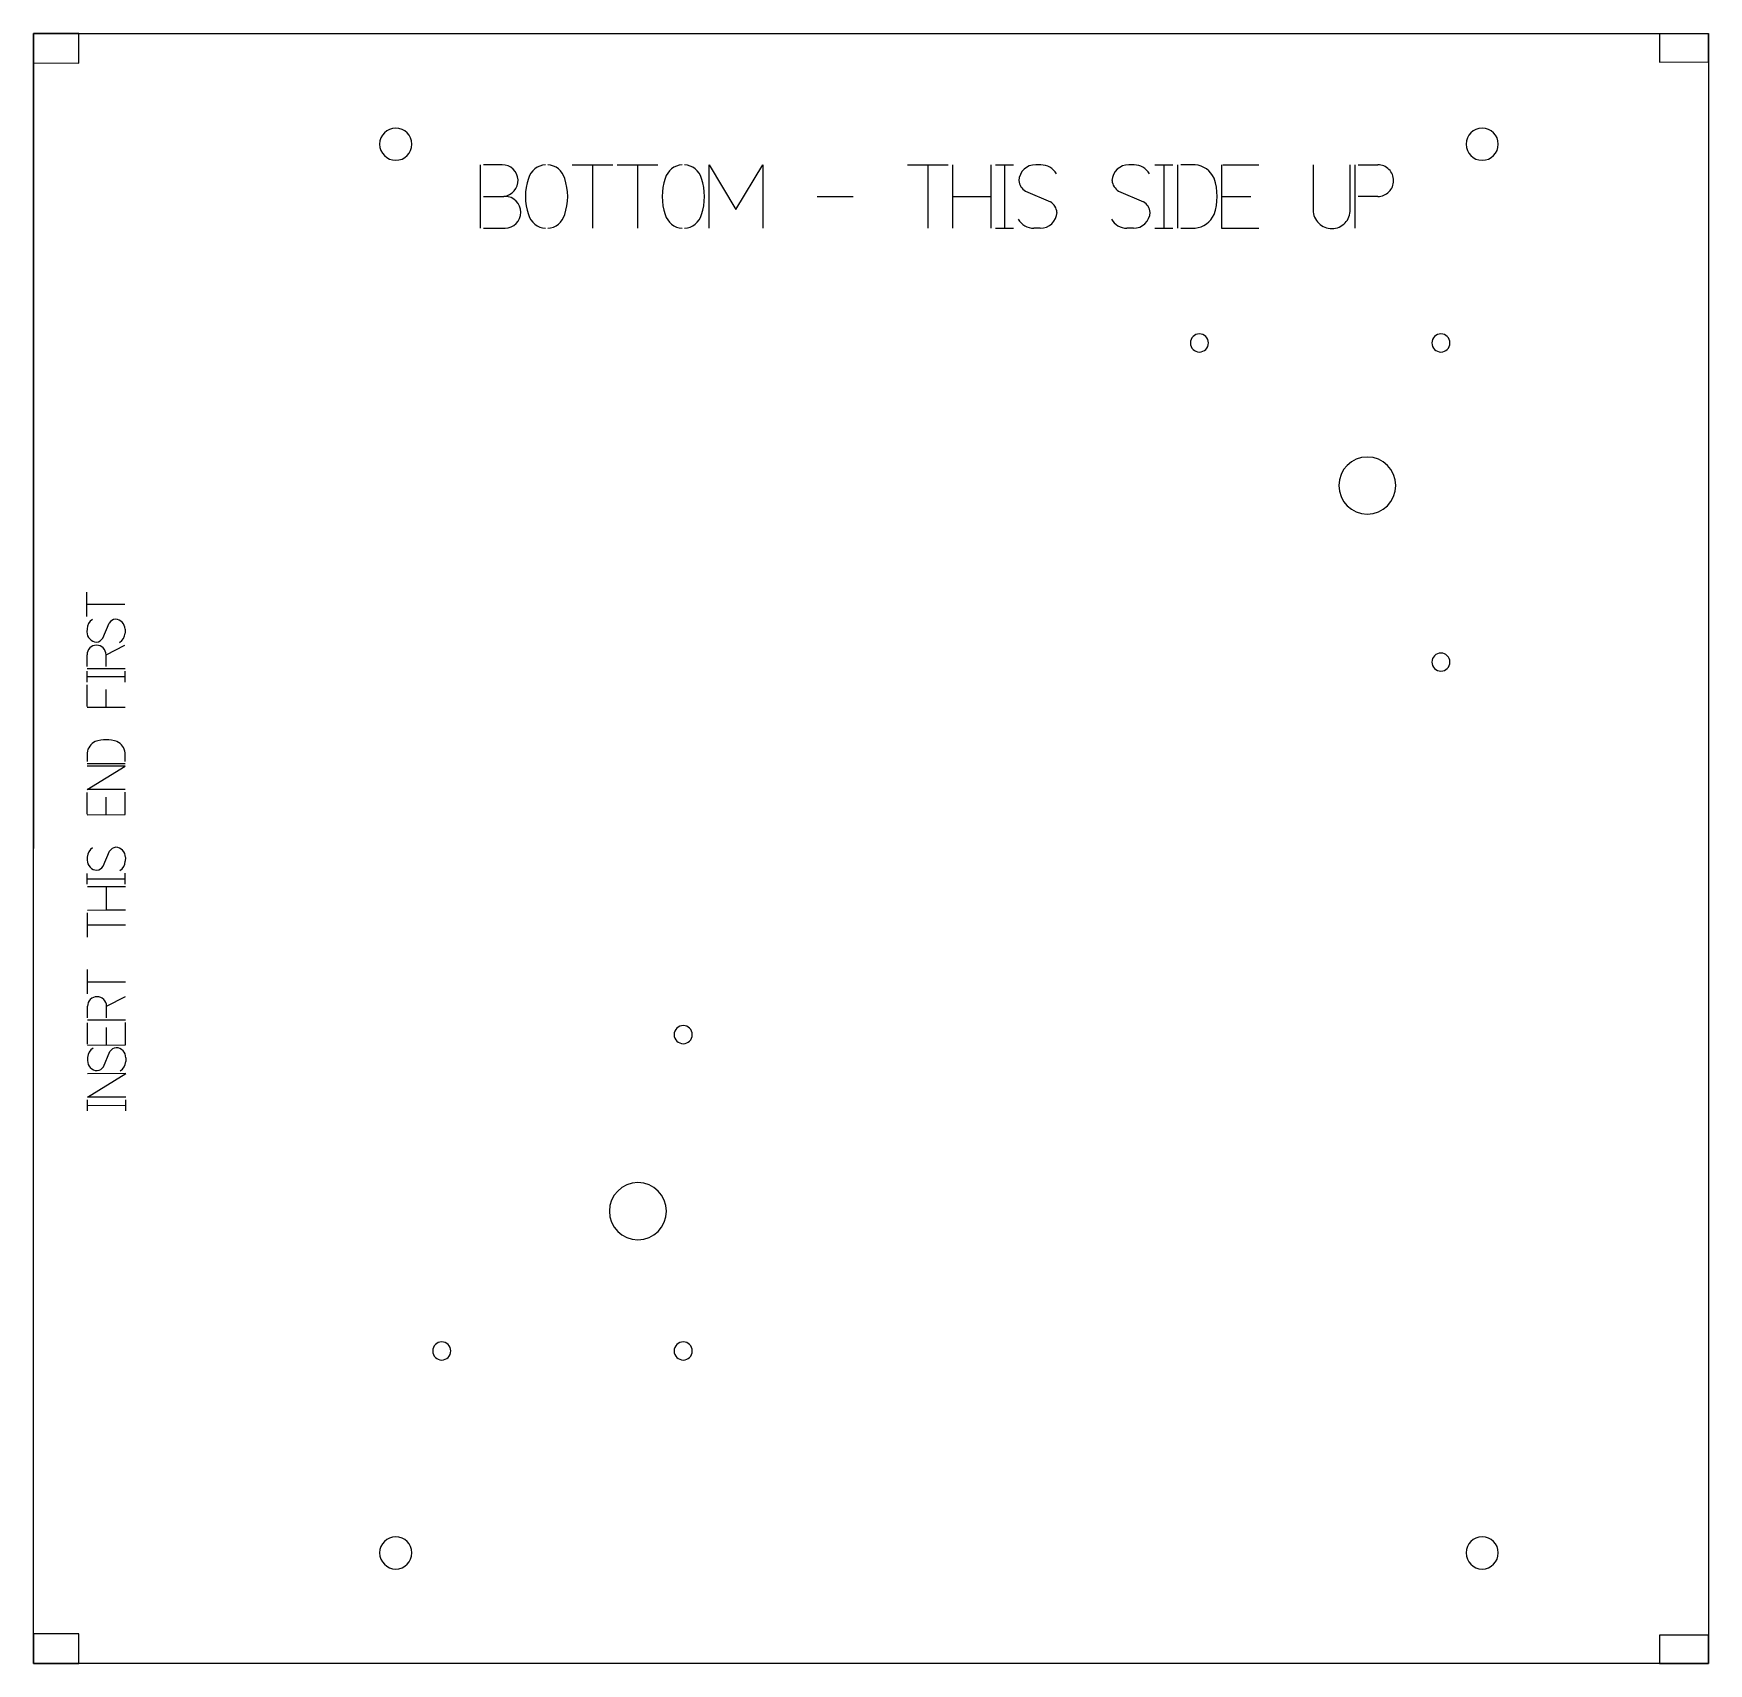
# Model space of a CAD drawing. Extents: x 0 to 18.5, y 0 to 18.
import ezdxf

# ---------------------------------------------------------------- set-up
doc = ezdxf.new("R2010")
doc.units = 0
for name, color, linetype in [('1', 7, 'CONTINUOUS'), ('6', 7, 'CONTINUOUS'), ('7', 7, 'CONTINUOUS')]:
    doc.layers.add(name, color=color, linetype=linetype)

msp = doc.modelspace()

# ---------------------------------------------------------------- linework, layer by layer
at = {"layer": '1', "color": 1, "linetype": 'CONTINUOUS'}
for p, q in [((0.508, 17.999), (0.008, 18)), ((0.008, 18), (0.008, 17.674)), ((0.008, -0.002), (0.008, 17.998)), ((0.008, 17.998), (18.508, 17.998)), ((0.008, 17.998), (0.008, 8.998)), ((0.508, 17.673), (0.508, 17.999)), ((18.508, 17.997), (17.968, 17.996)), ((17.968, 17.996), (17.968, 17.684)), ((18.508, 17.998), (18.508, -0.002)), ((18.508, 17.685), (18.508, 17.997)), ((0.008, 17.674), (0.508, 17.673)), ((17.968, 17.684), (18.508, 17.685)), ((0.507, 0.324), (0.007, 0.324)), ((0.007, 0.324), (0.008, -0.002)), ((0.508, -0.002), (0.507, 0.324)), ((18.507, 0.31), (17.967, 0.31)), ((17.967, 0.31), (17.968, -0.002)), ((18.508, -0.002), (18.507, 0.31)), ((18.508, -0.002), (0.008, -0.002)), ((0.008, -0.002), (0.508, -0.002)), ((17.968, -0.002), (18.508, -0.002))]:
    msp.add_line(p, q, dxfattribs=at)
for centre, radius, start, end in [((4.008, 16.777), 0.178, 90, 270), ((4.008, 16.777), 0.178, 270, 90), ((16.008, 16.777), 0.178, 90, 270), ((16.008, 16.777), 0.178, 270, 90), ((12.885, 14.582), 0.1, 90, 270), ((12.885, 14.582), 0.1, 270, 90), ((15.552, 14.582), 0.1, 90, 270), ((15.552, 14.582), 0.1, 270, 90), ((15.552, 11.057), 0.1, 90, 270), ((15.552, 11.057), 0.1, 270, 90), ((7.183, 6.943), 0.1, 90, 270), ((7.183, 6.943), 0.1, 270, 90), ((4.516, 3.449), 0.1, 90, 270), ((4.516, 3.449), 0.1, 270, 90), ((7.183, 3.449), 0.1, 90, 270), ((7.183, 3.449), 0.1, 270, 90), ((4.008, 1.219), 0.178, 90, 270), ((4.008, 1.219), 0.178, 270, 90), ((16.008, 1.219), 0.178, 90, 270), ((16.008, 1.219), 0.178, 270, 90)]:
    msp.add_arc(centre, radius, start, end, dxfattribs=at)
at = {"layer": '6', "color": 6, "linetype": 'CONTINUOUS'}
for p, q in [((4.942, 16.55), (4.942, 15.851)), ((5.184, 16.55), (4.979, 16.55)), ((5.957, 16.55), (6.18, 16.55)), ((6.18, 16.55), (6.18, 15.85)), ((6.18, 16.55), (6.404, 16.55)), ((6.454, 16.55), (6.678, 16.55)), ((6.678, 16.55), (6.678, 15.85)), ((6.678, 16.55), (6.902, 16.55)), ((7.471, 15.85), (7.471, 16.55)), ((7.471, 16.55), (7.766, 16.055)), ((7.766, 16.055), (8.061, 16.55)), ((8.061, 16.55), (8.061, 15.85)), ((9.661, 16.55), (9.884, 16.55)), ((9.884, 16.55), (9.884, 15.85)), ((9.884, 16.55), (10.108, 16.55)), ((10.158, 16.55), (10.158, 16.2)), ((10.583, 16.2), (10.583, 16.55)), ((10.633, 16.55), (10.733, 16.55)), ((10.733, 16.55), (10.833, 16.55)), ((10.733, 16.55), (10.733, 15.85)), ((11.133, 16.549), (11.077, 16.55)), ((12.162, 16.549), (12.106, 16.55)), ((12.391, 16.55), (12.491, 16.55)), ((12.491, 16.55), (12.591, 16.55)), ((12.491, 16.55), (12.491, 15.85)), ((12.641, 16.55), (12.641, 15.85)), ((12.836, 16.55), (12.679, 16.55)), ((13.13, 16.55), (13.13, 15.85)), ((13.142, 16.55), (13.142, 16.55)), ((13.142, 16.55), (13.541, 16.55)), ((14.141, 16.55), (14.141, 16.05)), ((14.551, 16.055), (14.551, 16.55)), ((14.601, 16.55), (14.601, 15.85)), ((14.638, 16.55), (14.855, 16.55)), ((4.979, 16.201), (5.202, 16.201)), ((5.215, 16.201), (5.202, 16.201)), ((8.661, 16.2), (9.061, 16.2)), ((10.158, 16.2), (10.158, 15.85)), ((10.158, 16.2), (10.583, 16.2)), ((10.583, 15.85), (10.583, 16.2)), ((10.963, 16.258), (11.239, 16.14)), ((11.992, 16.258), (12.268, 16.14)), ((13.13, 16.2), (13.451, 16.2)), ((14.854, 16.2), (14.638, 16.2)), ((4.979, 15.851), (5.215, 15.851)), ((10.633, 15.85), (10.733, 15.85)), ((10.733, 15.85), (10.833, 15.85)), ((11.126, 15.849), (11.055, 15.849)), ((12.155, 15.849), (12.084, 15.849)), ((12.391, 15.85), (12.491, 15.85)), ((12.491, 15.85), (12.591, 15.85)), ((12.679, 15.85), (12.836, 15.85)), ((13.13, 15.85), (13.541, 15.85))]:
    msp.add_line(p, q, dxfattribs=at)
for centre, radius, start, end in [((5.184, 16.375), 0.175, 275.7176, 90), ((5.674, 16.342), 0.208, 93.4425, 164.098), ((5.674, 16.342), 0.208, 15.9021, 86.5576), ((7.185, 16.342), 0.208, 93.4425, 164.098), ((7.185, 16.342), 0.208, 15.9021, 86.5576), ((11.074, 16.366), 0.184, 89.2985, 177.3507), ((11.131, 16.347), 0.202, 30.522, 89.2985), ((12.103, 16.366), 0.184, 89.2985, 177.3507), ((12.16, 16.347), 0.202, 30.522, 89.2985), ((12.812, 16.294), 0.257, 24.3869, 84.6175), ((14.855, 16.375), 0.175, 359.9956, 90), ((6.064, 16.199), 0.624, 161.2941, 198.7059), ((5.283, 16.199), 0.624, 341.2941, 18.7059), ((7.575, 16.199), 0.624, 161.2941, 198.7059), ((6.794, 16.199), 0.624, 341.2941, 18.7059), ((11.04, 16.388), 0.15, 185.1823, 239.3448), ((12.069, 16.388), 0.15, 185.1823, 239.3448), ((12.456, 16.2), 0.624, 341.2941, 18.7059), ((14.855, 16.375), 0.175, 269.9912, 359.9956), ((5.215, 16.026), 0.175, 270, 89.9819), ((11.162, 16.011), 0.15, 5.1822, 59.3448), ((12.191, 16.011), 0.15, 5.1822, 59.3448), ((5.674, 16.056), 0.208, 195.9021, 266.5576), ((5.674, 16.056), 0.208, 273.4425, 344.098), ((7.185, 16.056), 0.208, 195.9021, 266.5576), ((7.185, 16.056), 0.208, 273.4425, 344.098), ((11.057, 16.051), 0.202, 210.522, 269.4411), ((11.128, 16.033), 0.184, 269.4411, 357.3507), ((12.086, 16.051), 0.202, 210.522, 269.4411), ((12.157, 16.033), 0.184, 269.4411, 357.3507), ((12.812, 16.106), 0.257, 275.3825, 335.6132), ((14.346, 16.05), 0.205, 180.1397, 270.6987), ((14.346, 16.05), 0.205, 270.6987, 1.2577)]:
    msp.add_arc(centre, radius, start, end, dxfattribs=at)
at = {"layer": '7', "color": 7, "linetype": 'CONTINUOUS'}
for p, q in [((0.597, 11.696), (0.597, 11.83)), ((0.597, 11.561), (0.597, 11.696)), ((0.597, 11.696), (1.017, 11.696)), ((0.772, 11.322), (0.843, 11.488)), ((0.598, 11.424), (0.597, 11.39)), ((1.018, 11.421), (1.018, 11.378)), ((0.598, 11.009), (0.598, 11.139)), ((0.808, 11.139), (1.017, 11.245)), ((0.808, 11.009), (0.808, 11.139)), ((0.598, 10.987), (1.018, 10.987)), ((0.598, 10.897), (0.598, 10.957)), ((1.018, 10.897), (1.018, 10.957)), ((0.598, 10.837), (0.598, 10.897)), ((0.598, 10.897), (1.018, 10.897)), ((0.598, 10.568), (0.598, 10.807)), ((0.808, 10.561), (0.808, 10.753)), ((1.018, 10.837), (1.018, 10.897)), ((0.598, 10.56), (0.808, 10.561)), ((0.808, 10.561), (1.018, 10.561)), ((0.599, 10.054), (0.599, 9.96)), ((1.019, 9.96), (1.019, 10.055)), ((0.599, 9.937), (1.019, 9.938)), ((1.019, 9.908), (0.599, 9.907)), ((0.6, 9.65), (1.019, 9.908)), ((1.02, 9.65), (0.6, 9.65)), ((0.6, 9.379), (0.6, 9.618)), ((0.81, 9.372), (0.81, 9.565)), ((1.02, 9.373), (1.02, 9.619)), ((0.6, 9.379), (0.6, 9.379)), ((0.6, 9.372), (1.02, 9.373)), ((0.601, 8.905), (0.601, 8.87)), ((0.776, 8.803), (0.847, 8.968)), ((1.022, 8.901), (1.021, 8.858)), ((0.601, 8.664), (0.601, 8.724)), ((1.021, 8.665), (1.021, 8.725)), ((0.601, 8.664), (1.021, 8.665)), ((0.601, 8.604), (0.601, 8.664)), ((0.812, 8.575), (0.602, 8.574)), ((0.812, 8.32), (0.812, 8.575)), ((1.022, 8.575), (0.812, 8.575)), ((1.021, 8.605), (1.021, 8.665)), ((0.602, 8.319), (0.812, 8.32)), ((0.602, 8.155), (0.602, 8.289)), ((0.602, 8.155), (1.022, 8.156)), ((0.602, 8.021), (0.602, 8.155)), ((0.812, 8.32), (1.022, 8.32)), ((0.603, 7.527), (0.603, 7.661)), ((0.603, 7.392), (0.603, 7.527)), ((0.603, 7.527), (1.023, 7.527)), ((0.604, 7.127), (0.604, 7.257)), ((0.814, 7.258), (1.023, 7.363)), ((0.814, 7.128), (0.814, 7.258)), ((0.604, 7.105), (1.024, 7.106)), ((0.604, 6.836), (0.604, 7.075)), ((1.024, 6.829), (1.024, 7.076)), ((0.814, 6.829), (0.814, 7.021)), ((0.604, 6.836), (0.604, 6.836)), ((0.604, 6.828), (1.024, 6.829)), ((0.605, 6.691), (0.604, 6.657)), ((0.779, 6.589), (0.85, 6.755)), ((1.025, 6.687), (1.025, 6.645)), ((0.605, 6.253), (1.025, 6.512)), ((1.025, 6.512), (0.605, 6.511)), ((1.025, 6.254), (0.605, 6.253)), ((0.605, 6.162), (0.605, 6.222)), ((0.605, 6.162), (1.025, 6.163)), ((0.605, 6.102), (0.605, 6.162)), ((1.025, 6.163), (1.025, 6.223)), ((1.025, 6.103), (1.025, 6.163))]:
    msp.add_line(p, q, dxfattribs=at)
for centre, radius, start, end in [((14.739, 13.007), 0.315, 90, 270), ((14.739, 13.007), 0.315, 270, 90), ((0.719, 11.423), 0.121, 120.6099, 179.3864), ((0.921, 11.442), 0.0903, 95.2702, 149.4327), ((0.907, 11.421), 0.111, 359.529, 87.4386), ((0.708, 11.389), 0.111, 179.3864, 267.4386), ((0.694, 11.368), 0.0903, 275.2702, 329.4327), ((0.897, 11.379), 0.121, 300.6099, 359.529), ((0.703, 11.139), 0.105, 90.0835, 180.0879), ((0.703, 11.139), 0.105, 0.0791, 90.0835), ((0.753, 10.04), 0.154, 114.4748, 174.7054), ((0.81, 9.826), 0.374, 71.382, 108.7938), ((0.865, 10.04), 0.154, 5.4704, 65.7011), ((0.722, 8.903), 0.121, 120.6099, 179.3864), ((0.925, 8.922), 0.0903, 95.2702, 149.4327), ((0.911, 8.902), 0.111, 359.529, 87.4386), ((0.712, 8.869), 0.111, 179.3864, 267.4386), ((0.698, 8.849), 0.0903, 275.2702, 329.4327), ((0.9, 8.859), 0.121, 300.6099, 359.529), ((0.709, 7.257), 0.105, 90.0835, 180.0879), ((0.709, 7.257), 0.105, 0.0791, 90.0835), ((0.726, 6.69), 0.121, 120.6099, 179.3864), ((0.928, 6.709), 0.0903, 95.2702, 149.4327), ((0.915, 6.688), 0.111, 359.529, 87.4386), ((0.715, 6.656), 0.111, 179.3864, 267.4386), ((0.702, 6.635), 0.0903, 275.2702, 329.4327), ((0.904, 6.646), 0.121, 300.6099, 359.529), ((6.683, 4.993), 0.315, 90, 270), ((6.683, 4.993), 0.315, 270, 90)]:
    msp.add_arc(centre, radius, start, end, dxfattribs=at)

doc.saveas('drawing.dxf')
